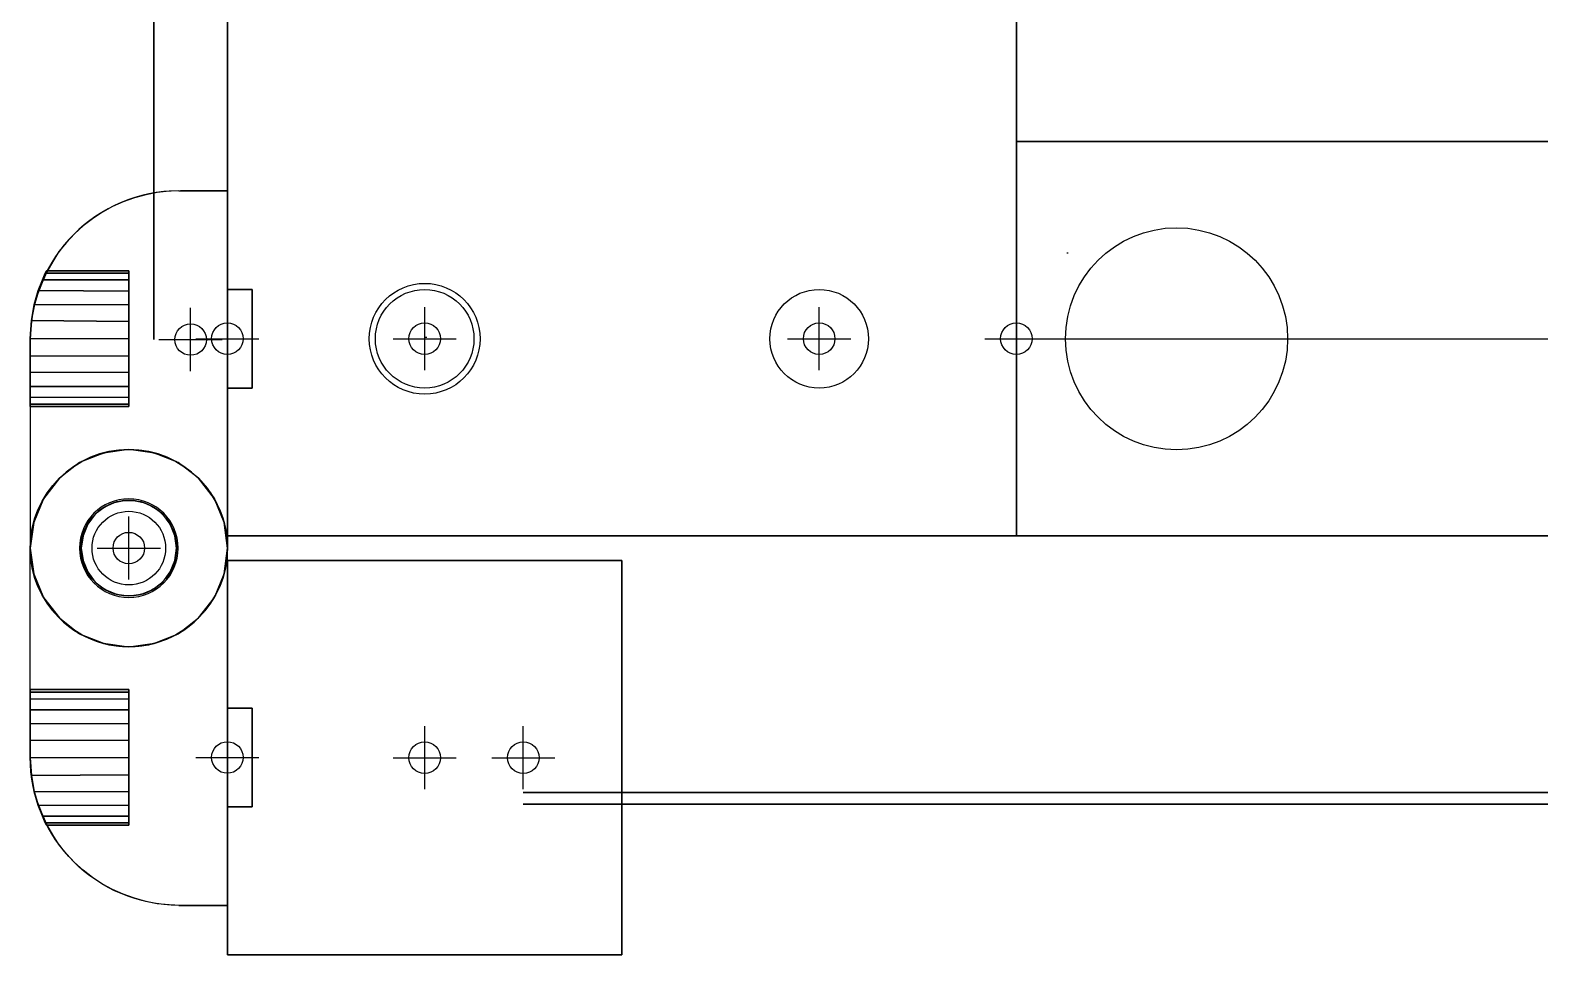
# Model space of a CAD drawing. Header units: inches. Extents: x -12.9 to 39.7, y -22.4 to 37.3.
# Drawn here: x -1 to 2.827, y -1.562 to 0.783 of the extents above; entities that cross this region are included whole.
import ezdxf

# ---------------------------------------------------------------- set-up
doc = ezdxf.new("R2010")
doc.units = ezdxf.units.IN
doc.header["$MEASUREMENT"] = 0
doc.header["$PDMODE"] = 34
doc.header["$PDSIZE"] = 0.08
for name, color, linetype in [('AQME Center Lines', 7, 'Continuous'), ('AQME Holes', 7, 'Continuous'), ('AQME Points', 7, 'Continuous'), ('AQME TSlots', 7, 'Continuous')]:
    doc.layers.add(name, color=color, linetype=linetype)

# ---------------------------------------------------------------- blocks, each defined once
blk = doc.blocks.new('AQME_7042_20120403175557')
at = {"layer": 'AQME Holes', "color": 4}
blk.add_circle((0, 0), 0.2815, dxfattribs=at)
blk = doc.blocks.new('AQME_7042_20120403175607')
at = {"layer": 'AQME Holes', "color": 4}
blk.add_circle((0, 0), 0.2815, dxfattribs=at)
blk = doc.blocks.new('AQME_1010_20120403175609', base_point=(0.5, 0.5))
for points in [[(0, 0), (1, 0), (1, 1), (0, 1)], [(1, 1), (0, 1), (0, 1, 36), (1, 1, 36)], [(0, 1), (0, 0), (0, 0, 36), (0, 1, 36)], [(0, 0, 36), (1, 0, 36), (1, 1, 36), (0, 1, 36)], [(1, 0), (1, 1), (1, 1, 36), (1, 0, 36)], [(0, 0), (1, 0), (1, 0, 36), (0, 0, 36)]]:
    blk.add_3dface(points)
at = {"layer": 'AQME Points', "color": 3}
blk.add_point((0.5, 0.5), dxfattribs=at)
at = {"layer": 'AQME Points', "color": 2}
blk.add_point((0.5, 0.5, 36), dxfattribs=at)
at = {"layer": 'AQME TSlots', "color": 1}
for p, q in [((0.5, 1), (0.5, 1, 36)), ((0, 0.5), (0, 0.5, 36)), ((1, 0.5), (1, 0.5, 36)), ((0.5, 0), (0.5, 0, 36))]:
    blk.add_line(p, q, dxfattribs=at)
at = {"extrusion": (0, 1, 0), "rotation": 179.9999999999998}
blk.add_blockref('AQME_7042_20120403175557', (-0.5, 35.594, 1), dxfattribs=at)
at = {"extrusion": (0, 1, 0)}
blk.add_blockref('AQME_7042_20120403175607', (-0.5, 0.406, 1), dxfattribs=at)
blk = doc.blocks.new('AQME_2066_20120404101900- 0')
at = {"extrusion": (0, 1, 0)}
for p, q in [((-0.375, 1.185, 0.123), (-0.375, 1.185)), ((-0.375, 1.185), (-0.125, 1.185)), ((-0.125, 1.185, -0.063), (0.125, 1.185, -0.063)), ((-0.125, 1.185), (-0.125, 1.185, -0.063)), ((0.002, 1.185, 0.5), (0.531, 1.185, 0.5)), ((0.125, 1.185, -0.063), (0.125, 1.185)), ((0.125, 1.185), (0.531, 1.185)), ((-0.375, -0.375, 0.123), (-0.375, -0.375)), ((-0.375, -0.375), (-0.125, -0.375)), ((-0.125, -0.375, -0.063), (0.125, -0.375, -0.063)), ((-0.125, -0.375), (-0.125, -0.375, -0.063)), ((0.002, -0.375, 0.5), (0.531, -0.375, 0.5)), ((0.125, -0.375, -0.063), (0.125, -0.375)), ((0.125, -0.375), (0.531, -0.375))]:
    blk.add_line(p, q, dxfattribs=at)
at = {"color": 1}
for centre in [(0, 1.56, -0.063), (0, 0, -0.063)]:
    blk.add_circle(centre, 0.1005, dxfattribs=at)
at = {"extrusion": (0, 1, 0)}
for radius in [0.25, 0.121]:
    blk.add_circle((-0.531, 0.25, 1.155), radius, dxfattribs=at)
at = {"color": 1, "extrusion": (0, 1, 0)}
for centre in [(-0.531, 0.25, 1.155), (-0.531, 0.25, -0.375)]:
    blk.add_circle(centre, 0.0933, dxfattribs=at)
at = {"extrusion": (0, -1, 0)}
for radius in [0.25, 0.121]:
    blk.add_circle((0.531, 0.25, -0.405), radius, dxfattribs=at)
at = {"extrusion": (0, 1, 0)}
for centre, radius, start, end in [((-0.002, 0.123, 1.185), 0.377, 0, 90), ((-0.531, 0.25, 1.185), 0.25, 90, 270), ((-0.002, 0.123, -0.375), 0.377, 0, 90), ((-0.531, 0.25, -0.375), 0.25, 90, 270)]:
    blk.add_arc(centre, radius, start, end, dxfattribs=at)
at = {"color": 2, "extrusion": (0, 1, 0)}
for p in [(0.531, 1.935, 0.25), (0.531, -0.375, 0.25)]:
    blk.add_point(p, dxfattribs=at)
at = {"color": 3}
for p in [(0, 1.56), (0, 0)]:
    blk.add_point(p, dxfattribs=at)
at = {"color": 3, "extrusion": (0, 1, 0)}
blk.add_point((0.531, 1.155, 0.25), dxfattribs=at)
at = {"color": 3, "extrusion": (0, -1, 0)}
blk.add_point((0.531, 0.405, 0.25), dxfattribs=at)
for points, invisible_edges in [([(0.564, 1.935, 0.002), (0.531, 1.935), (-0.375, 1.935), (-0.375, 1.935, 0.029)], 10), ([(0.683, 1.935, 0.051), (0.656, 1.935, 0.033), (-0.375, 1.935, 0.119), (-0.374, 1.935, 0.148)], 10), ([(0.656, 1.935, 0.033), (0.627, 1.935, 0.019), (-0.375, 1.935, 0.089), (-0.375, 1.935, 0.119)], 10), ([(0.627, 1.935, 0.019), (0.596, 1.935, 0.008), (-0.375, 1.935, 0.059), (-0.375, 1.935, 0.089)], 10), ([(0.596, 1.935, 0.008), (0.564, 1.935, 0.002), (-0.375, 1.935, 0.029), (-0.375, 1.935, 0.059)], 10), ([(0.708, 1.935, 0.073), (0.683, 1.935, 0.051), (-0.374, 1.935, 0.148), (-0.371, 1.935, 0.178)], 10), ([(0.729, 1.935, 0.097), (0.708, 1.935, 0.073), (-0.371, 1.935, 0.178), (-0.365, 1.935, 0.207)], 10), ([(0.748, 1.935, 0.125), (0.729, 1.935, 0.097), (-0.365, 1.935, 0.207), (-0.357, 1.935, 0.236)], 10), ([(0.762, 1.935, 0.154), (0.748, 1.935, 0.125), (-0.357, 1.935, 0.236), (-0.347, 1.935, 0.264)], 10), ([(0.772, 1.935, 0.185), (0.762, 1.935, 0.154), (-0.347, 1.935, 0.264), (-0.335, 1.935, 0.291)], 10), ([(0.779, 1.935, 0.217), (0.772, 1.935, 0.185), (-0.335, 1.935, 0.291), (-0.321, 1.935, 0.317)], 10), ([(0.781, 1.935, 0.25), (0.779, 1.935, 0.217), (-0.321, 1.935, 0.317), (-0.304, 1.935, 0.342)], 10), ([(0.779, 1.935, 0.282), (0.781, 1.935, 0.25), (-0.304, 1.935, 0.342), (-0.286, 1.935, 0.366)], 10), ([(0.772, 1.935, 0.314), (0.779, 1.935, 0.282), (-0.286, 1.935, 0.366), (-0.266, 1.935, 0.388)], 10), ([(0.762, 1.935, 0.345), (0.772, 1.935, 0.314), (-0.266, 1.935, 0.388), (-0.244, 1.935, 0.408)], 10), ([(0.748, 1.935, 0.375), (0.762, 1.935, 0.345), (-0.244, 1.935, 0.408), (-0.221, 1.935, 0.427)], 10), ([(0.729, 1.935, 0.402), (0.748, 1.935, 0.375), (-0.221, 1.935, 0.427), (-0.196, 1.935, 0.443)], 10), ([(0.708, 1.935, 0.426), (0.729, 1.935, 0.402), (-0.196, 1.935, 0.443), (-0.17, 1.935, 0.458)], 10), ([(0.683, 1.935, 0.448), (0.708, 1.935, 0.426), (-0.17, 1.935, 0.458), (-0.143, 1.935, 0.47)], 10), ([(0.656, 1.935, 0.466), (0.683, 1.935, 0.448), (-0.143, 1.935, 0.47), (-0.115, 1.935, 0.481)], 10), ([(0.125, 1.935), (0.125, 1.935, -0.063), (-0.125, 1.935, -0.063), (-0.125, 1.935)], 8), ([(0.627, 1.935, 0.48), (0.656, 1.935, 0.466), (-0.115, 1.935, 0.481), (-0.087, 1.935, 0.489)], 10), ([(0.596, 1.935, 0.491), (0.627, 1.935, 0.48), (-0.087, 1.935, 0.489), (-0.057, 1.935, 0.495)], 10), ([(0.564, 1.935, 0.497), (0.596, 1.935, 0.491), (-0.057, 1.935, 0.495), (-0.028, 1.935, 0.498)], 10), ([(0.531, 1.935, 0.5), (0.564, 1.935, 0.497), (-0.028, 1.935, 0.498), (0.002, 1.935, 0.5)], 10), ([(0.564, 1.185, 0.002), (0.531, 1.185), (-0.375, 1.185), (-0.375, 1.185, 0.029)], 10), ([(0.683, 1.185, 0.051), (0.656, 1.185, 0.033), (-0.375, 1.185, 0.119), (-0.374, 1.185, 0.148)], 10), ([(0.596, 1.185, 0.008), (0.564, 1.185, 0.002), (-0.375, 1.185, 0.029), (-0.375, 1.185, 0.059)], 10), ([(0.627, 1.185, 0.019), (0.596, 1.185, 0.008), (-0.375, 1.185, 0.059), (-0.375, 1.185, 0.089)], 10), ([(0.656, 1.185, 0.033), (0.627, 1.185, 0.019), (-0.375, 1.185, 0.089), (-0.375, 1.185, 0.119)], 10), ([(0.708, 1.185, 0.073), (0.683, 1.185, 0.051), (-0.374, 1.185, 0.148), (-0.371, 1.185, 0.178)], 10), ([(0.729, 1.185, 0.097), (0.708, 1.185, 0.073), (-0.371, 1.185, 0.178), (-0.365, 1.185, 0.207)], 10), ([(0.748, 1.185, 0.125), (0.729, 1.185, 0.097), (-0.365, 1.185, 0.207), (-0.357, 1.185, 0.236)], 10), ([(0.762, 1.185, 0.154), (0.748, 1.185, 0.125), (-0.357, 1.185, 0.236), (-0.347, 1.185, 0.264)], 10), ([(0.772, 1.185, 0.185), (0.762, 1.185, 0.154), (-0.347, 1.185, 0.264), (-0.335, 1.185, 0.291)], 10), ([(0.779, 1.185, 0.217), (0.772, 1.185, 0.185), (-0.335, 1.185, 0.291), (-0.321, 1.185, 0.317)], 10), ([(0.781, 1.185, 0.25), (0.779, 1.185, 0.217), (-0.321, 1.185, 0.317), (-0.304, 1.185, 0.342)], 10), ([(0.779, 1.185, 0.282), (0.781, 1.185, 0.25), (-0.304, 1.185, 0.342), (-0.286, 1.185, 0.366)], 10), ([(0.772, 1.185, 0.314), (0.779, 1.185, 0.282), (-0.286, 1.185, 0.366), (-0.266, 1.185, 0.388)], 10), ([(0.762, 1.185, 0.345), (0.772, 1.185, 0.314), (-0.266, 1.185, 0.388), (-0.244, 1.185, 0.408)], 10), ([(0.748, 1.185, 0.375), (0.762, 1.185, 0.345), (-0.244, 1.185, 0.408), (-0.221, 1.185, 0.427)], 10), ([(0.729, 1.185, 0.402), (0.748, 1.185, 0.375), (-0.221, 1.185, 0.427), (-0.196, 1.185, 0.443)], 10), ([(0.708, 1.185, 0.426), (0.729, 1.185, 0.402), (-0.196, 1.185, 0.443), (-0.17, 1.185, 0.458)], 10), ([(0.683, 1.185, 0.448), (0.708, 1.185, 0.426), (-0.17, 1.185, 0.458), (-0.143, 1.185, 0.47)], 10), ([(0.656, 1.185, 0.466), (0.683, 1.185, 0.448), (-0.143, 1.185, 0.47), (-0.115, 1.185, 0.481)], 10), ([(0.125, 1.185), (0.125, 1.185, -0.063), (-0.125, 1.185, -0.063), (-0.125, 1.185)], 8), ([(0.627, 1.185, 0.48), (0.656, 1.185, 0.466), (-0.115, 1.185, 0.481), (-0.087, 1.185, 0.489)], 10), ([(0.596, 1.185, 0.491), (0.627, 1.185, 0.48), (-0.087, 1.185, 0.489), (-0.057, 1.185, 0.495)], 10), ([(0.564, 1.185, 0.497), (0.596, 1.185, 0.491), (-0.057, 1.185, 0.495), (-0.028, 1.185, 0.498)], 10), ([(0.531, 1.185, 0.5), (0.564, 1.185, 0.497), (-0.028, 1.185, 0.498), (0.002, 1.185, 0.5)], 10), ([(0.29, 1.155, 0.185), (0.281, 1.155, 0.25), (0.41, 1.155, 0.25), (0.414, 1.155, 0.218)], 14), ([(0.281, 1.155, 0.25), (0.29, 1.155, 0.314), (0.414, 1.155, 0.281), (0.41, 1.155, 0.25)], 14), ([(0.29, 1.155, 0.314), (0.314, 1.155, 0.375), (0.426, 1.155, 0.31), (0.414, 1.155, 0.281)], 14), ([(0.314, 1.155, 0.125), (0.29, 1.155, 0.185), (0.414, 1.155, 0.218), (0.426, 1.155, 0.189)], 14), ([(0.314, 1.155, 0.375), (0.354, 1.155, 0.426), (0.445, 1.155, 0.335), (0.426, 1.155, 0.31)], 14), ([(0.354, 1.155, 0.073), (0.314, 1.155, 0.125), (0.426, 1.155, 0.189), (0.445, 1.155, 0.164)], 14), ([(0.354, 1.155, 0.426), (0.406, 1.155, 0.466), (0.47, 1.155, 0.354), (0.445, 1.155, 0.335)], 14), ([(0.406, 1.155, 0.033), (0.354, 1.155, 0.073), (0.445, 1.155, 0.164), (0.47, 1.155, 0.145)], 14), ([(0.406, 1.155, 0.466), (0.466, 1.155, 0.491), (0.5, 1.155, 0.366), (0.47, 1.155, 0.354)], 14), ([(0.466, 1.155, 0.008), (0.406, 1.155, 0.033), (0.47, 1.155, 0.145), (0.5, 1.155, 0.133)], 14), ([(0.531, 1.155), (0.466, 1.155, 0.008), (0.5, 1.155, 0.133), (0.531, 1.155, 0.129)], 14), ([(0.466, 1.155, 0.491), (0.531, 1.155, 0.5), (0.531, 1.155, 0.371), (0.5, 1.155, 0.366)], 14), ([(0.596, 1.155, 0.008), (0.531, 1.155), (0.531, 1.155, 0.129), (0.562, 1.155, 0.133)], 14), ([(0.531, 1.155, 0.5), (0.596, 1.155, 0.491), (0.562, 1.155, 0.366), (0.531, 1.155, 0.371)], 14), ([(0.596, 1.155, 0.491), (0.656, 1.155, 0.466), (0.591, 1.155, 0.354), (0.562, 1.155, 0.366)], 14), ([(0.656, 1.155, 0.033), (0.596, 1.155, 0.008), (0.562, 1.155, 0.133), (0.591, 1.155, 0.145)], 14), ([(0.656, 1.155, 0.466), (0.708, 1.155, 0.426), (0.617, 1.155, 0.335), (0.591, 1.155, 0.354)], 14), ([(0.708, 1.155, 0.073), (0.656, 1.155, 0.033), (0.591, 1.155, 0.145), (0.617, 1.155, 0.164)], 14), ([(0.708, 1.155, 0.426), (0.748, 1.155, 0.375), (0.636, 1.155, 0.31), (0.617, 1.155, 0.335)], 14), ([(0.748, 1.155, 0.125), (0.708, 1.155, 0.073), (0.617, 1.155, 0.164), (0.636, 1.155, 0.189)], 14), ([(0.748, 1.155, 0.375), (0.772, 1.155, 0.314), (0.648, 1.155, 0.281), (0.636, 1.155, 0.31)], 14), ([(0.772, 1.155, 0.185), (0.748, 1.155, 0.125), (0.636, 1.155, 0.189), (0.648, 1.155, 0.218)], 14), ([(0.781, 1.155, 0.25), (0.772, 1.155, 0.185), (0.648, 1.155, 0.218), (0.652, 1.155, 0.25)], 14), ([(0.772, 1.155, 0.314), (0.781, 1.155, 0.25), (0.652, 1.155, 0.25), (0.648, 1.155, 0.281)], 14), ([(0.41, 0.795, 0.25), (0.531, 0.795, 0.25), (0.531, 0.795, 0.25), (0.414, 0.795, 0.218)], 7), ([(0.414, 0.795, 0.281), (0.531, 0.795, 0.25), (0.531, 0.795, 0.25), (0.41, 0.795, 0.25)], 7), ([(0.414, 0.795, 0.218), (0.531, 0.795, 0.25), (0.531, 0.795, 0.25), (0.426, 0.795, 0.189)], 7), ([(0.426, 0.795, 0.31), (0.531, 0.795, 0.25), (0.531, 0.795, 0.25), (0.414, 0.795, 0.281)], 7), ([(0.426, 0.795, 0.189), (0.531, 0.795, 0.25), (0.531, 0.795, 0.25), (0.445, 0.795, 0.164)], 7), ([(0.445, 0.795, 0.335), (0.531, 0.795, 0.25), (0.531, 0.795, 0.25), (0.426, 0.795, 0.31)], 7), ([(0.445, 0.795, 0.164), (0.531, 0.795, 0.25), (0.531, 0.795, 0.25), (0.47, 0.795, 0.145)], 7), ([(0.47, 0.795, 0.354), (0.531, 0.795, 0.25), (0.531, 0.795, 0.25), (0.445, 0.795, 0.335)], 7), ([(0.47, 0.795, 0.145), (0.531, 0.795, 0.25), (0.531, 0.795, 0.25), (0.5, 0.795, 0.133)], 7), ([(0.5, 0.795, 0.366), (0.531, 0.795, 0.25), (0.531, 0.795, 0.25), (0.47, 0.795, 0.354)], 7), ([(0.5, 0.795, 0.133), (0.531, 0.795, 0.25), (0.531, 0.795, 0.25), (0.531, 0.795, 0.129)], 7), ([(0.531, 0.795, 0.371), (0.531, 0.795, 0.25), (0.531, 0.795, 0.25), (0.5, 0.795, 0.366)], 7), ([(0.648, 0.795, 0.218), (0.531, 0.795, 0.25), (0.531, 0.795, 0.25), (0.652, 0.795, 0.25)], 7), ([(0.636, 0.795, 0.189), (0.531, 0.795, 0.25), (0.531, 0.795, 0.25), (0.648, 0.795, 0.218)], 7), ([(0.617, 0.795, 0.164), (0.531, 0.795, 0.25), (0.531, 0.795, 0.25), (0.636, 0.795, 0.189)], 7), ([(0.591, 0.795, 0.145), (0.531, 0.795, 0.25), (0.531, 0.795, 0.25), (0.617, 0.795, 0.164)], 7), ([(0.562, 0.795, 0.133), (0.531, 0.795, 0.25), (0.531, 0.795, 0.25), (0.591, 0.795, 0.145)], 7), ([(0.591, 0.795, 0.354), (0.531, 0.795, 0.25), (0.531, 0.795, 0.25), (0.562, 0.795, 0.366)], 7), ([(0.617, 0.795, 0.335), (0.531, 0.795, 0.25), (0.531, 0.795, 0.25), (0.591, 0.795, 0.354)], 7), ([(0.636, 0.795, 0.31), (0.531, 0.795, 0.25), (0.531, 0.795, 0.25), (0.617, 0.795, 0.335)], 7), ([(0.648, 0.795, 0.281), (0.531, 0.795, 0.25), (0.531, 0.795, 0.25), (0.636, 0.795, 0.31)], 7), ([(0.652, 0.795, 0.25), (0.531, 0.795, 0.25), (0.531, 0.795, 0.25), (0.648, 0.795, 0.281)], 7), ([(0.531, 0.795, 0.129), (0.531, 0.795, 0.25), (0.531, 0.795, 0.25), (0.562, 0.795, 0.133)], 7), ([(0.562, 0.795, 0.366), (0.531, 0.795, 0.25), (0.531, 0.795, 0.25), (0.531, 0.795, 0.371)], 7), ([(0.414, 0.765, 0.281), (0.531, 0.765, 0.25), (0.531, 0.765, 0.25), (0.41, 0.765, 0.25)], 7), ([(0.41, 0.765, 0.25), (0.531, 0.765, 0.25), (0.531, 0.765, 0.25), (0.414, 0.765, 0.218)], 7), ([(0.426, 0.765, 0.31), (0.531, 0.765, 0.25), (0.531, 0.765, 0.25), (0.414, 0.765, 0.281)], 7), ([(0.414, 0.765, 0.218), (0.531, 0.765, 0.25), (0.531, 0.765, 0.25), (0.426, 0.765, 0.189)], 7), ([(0.445, 0.765, 0.335), (0.531, 0.765, 0.25), (0.531, 0.765, 0.25), (0.426, 0.765, 0.31)], 7), ([(0.426, 0.765, 0.189), (0.531, 0.765, 0.25), (0.531, 0.765, 0.25), (0.445, 0.765, 0.164)], 7), ([(0.47, 0.765, 0.354), (0.531, 0.765, 0.25), (0.531, 0.765, 0.25), (0.445, 0.765, 0.335)], 7), ([(0.445, 0.765, 0.164), (0.531, 0.765, 0.25), (0.531, 0.765, 0.25), (0.47, 0.765, 0.145)], 7), ([(0.5, 0.765, 0.366), (0.531, 0.765, 0.25), (0.531, 0.765, 0.25), (0.47, 0.765, 0.354)], 7), ([(0.47, 0.765, 0.145), (0.531, 0.765, 0.25), (0.531, 0.765, 0.25), (0.5, 0.765, 0.133)], 7), ([(0.531, 0.765, 0.371), (0.531, 0.765, 0.25), (0.531, 0.765, 0.25), (0.5, 0.765, 0.366)], 7), ([(0.5, 0.765, 0.133), (0.531, 0.765, 0.25), (0.531, 0.765, 0.25), (0.531, 0.765, 0.129)], 7), ([(0.652, 0.765, 0.25), (0.531, 0.765, 0.25), (0.531, 0.765, 0.25), (0.648, 0.765, 0.281)], 7), ([(0.591, 0.765, 0.354), (0.531, 0.765, 0.25), (0.531, 0.765, 0.25), (0.562, 0.765, 0.366)], 7), ([(0.617, 0.765, 0.335), (0.531, 0.765, 0.25), (0.531, 0.765, 0.25), (0.591, 0.765, 0.354)], 7), ([(0.636, 0.765, 0.31), (0.531, 0.765, 0.25), (0.531, 0.765, 0.25), (0.617, 0.765, 0.335)], 7), ([(0.648, 0.765, 0.281), (0.531, 0.765, 0.25), (0.531, 0.765, 0.25), (0.636, 0.765, 0.31)], 7), ([(0.591, 0.765, 0.145), (0.531, 0.765, 0.25), (0.531, 0.765, 0.25), (0.617, 0.765, 0.164)], 7), ([(0.562, 0.765, 0.133), (0.531, 0.765, 0.25), (0.531, 0.765, 0.25), (0.591, 0.765, 0.145)], 7), ([(0.636, 0.765, 0.189), (0.531, 0.765, 0.25), (0.531, 0.765, 0.25), (0.648, 0.765, 0.218)], 7), ([(0.617, 0.765, 0.164), (0.531, 0.765, 0.25), (0.531, 0.765, 0.25), (0.636, 0.765, 0.189)], 7), ([(0.648, 0.765, 0.218), (0.531, 0.765, 0.25), (0.531, 0.765, 0.25), (0.652, 0.765, 0.25)], 7), ([(0.562, 0.765, 0.366), (0.531, 0.765, 0.25), (0.531, 0.765, 0.25), (0.531, 0.765, 0.371)], 7), ([(0.531, 0.765, 0.129), (0.531, 0.765, 0.25), (0.531, 0.765, 0.25), (0.562, 0.765, 0.133)], 7), ([(0.281, 0.405, 0.25), (0.29, 0.405, 0.314), (0.414, 0.405, 0.281), (0.41, 0.405, 0.25)], 14), ([(0.29, 0.405, 0.185), (0.281, 0.405, 0.25), (0.41, 0.405, 0.25), (0.414, 0.405, 0.218)], 14), ([(0.29, 0.405, 0.314), (0.314, 0.405, 0.375), (0.426, 0.405, 0.31), (0.414, 0.405, 0.281)], 14), ([(0.314, 0.405, 0.125), (0.29, 0.405, 0.185), (0.414, 0.405, 0.218), (0.426, 0.405, 0.189)], 14), ([(0.314, 0.405, 0.375), (0.354, 0.405, 0.426), (0.445, 0.405, 0.335), (0.426, 0.405, 0.31)], 14), ([(0.354, 0.405, 0.073), (0.314, 0.405, 0.125), (0.426, 0.405, 0.189), (0.445, 0.405, 0.164)], 14), ([(0.354, 0.405, 0.426), (0.406, 0.405, 0.466), (0.47, 0.405, 0.354), (0.445, 0.405, 0.335)], 14), ([(0.406, 0.405, 0.033), (0.354, 0.405, 0.073), (0.445, 0.405, 0.164), (0.47, 0.405, 0.145)], 14), ([(0.406, 0.405, 0.466), (0.466, 0.405, 0.491), (0.5, 0.405, 0.366), (0.47, 0.405, 0.354)], 14), ([(0.466, 0.405, 0.008), (0.406, 0.405, 0.033), (0.47, 0.405, 0.145), (0.5, 0.405, 0.133)], 14), ([(0.531, 0.405), (0.466, 0.405, 0.008), (0.5, 0.405, 0.133), (0.531, 0.405, 0.129)], 14), ([(0.466, 0.405, 0.491), (0.531, 0.405, 0.5), (0.531, 0.405, 0.371), (0.5, 0.405, 0.366)], 14), ([(0.596, 0.405, 0.008), (0.531, 0.405), (0.531, 0.405, 0.129), (0.562, 0.405, 0.133)], 14), ([(0.531, 0.405, 0.5), (0.596, 0.405, 0.491), (0.562, 0.405, 0.366), (0.531, 0.405, 0.371)], 14), ([(0.596, 0.405, 0.491), (0.656, 0.405, 0.466), (0.591, 0.405, 0.354), (0.562, 0.405, 0.366)], 14), ([(0.656, 0.405, 0.033), (0.596, 0.405, 0.008), (0.562, 0.405, 0.133), (0.591, 0.405, 0.145)], 14), ([(0.656, 0.405, 0.466), (0.708, 0.405, 0.426), (0.617, 0.405, 0.335), (0.591, 0.405, 0.354)], 14), ([(0.708, 0.405, 0.073), (0.656, 0.405, 0.033), (0.591, 0.405, 0.145), (0.617, 0.405, 0.164)], 14), ([(0.708, 0.405, 0.426), (0.748, 0.405, 0.375), (0.636, 0.405, 0.31), (0.617, 0.405, 0.335)], 14), ([(0.748, 0.405, 0.125), (0.708, 0.405, 0.073), (0.617, 0.405, 0.164), (0.636, 0.405, 0.189)], 14), ([(0.748, 0.405, 0.375), (0.772, 0.405, 0.314), (0.648, 0.405, 0.281), (0.636, 0.405, 0.31)], 14), ([(0.772, 0.405, 0.185), (0.748, 0.405, 0.125), (0.636, 0.405, 0.189), (0.648, 0.405, 0.218)], 14), ([(0.772, 0.405, 0.314), (0.781, 0.405, 0.25), (0.652, 0.405, 0.25), (0.648, 0.405, 0.281)], 14), ([(0.781, 0.405, 0.25), (0.772, 0.405, 0.185), (0.648, 0.405, 0.218), (0.652, 0.405, 0.25)], 14), ([(0.564, 0.375, 0.002), (0.531, 0.375), (-0.375, 0.375), (-0.375, 0.375, 0.029)], 10), ([(0.656, 0.375, 0.033), (0.627, 0.375, 0.019), (-0.375, 0.375, 0.089), (-0.375, 0.375, 0.119)], 10), ([(0.683, 0.375, 0.051), (0.656, 0.375, 0.033), (-0.375, 0.375, 0.119), (-0.374, 0.375, 0.148)], 10), ([(0.627, 0.375, 0.019), (0.596, 0.375, 0.008), (-0.375, 0.375, 0.059), (-0.375, 0.375, 0.089)], 10), ([(0.596, 0.375, 0.008), (0.564, 0.375, 0.002), (-0.375, 0.375, 0.029), (-0.375, 0.375, 0.059)], 10), ([(0.708, 0.375, 0.073), (0.683, 0.375, 0.051), (-0.374, 0.375, 0.148), (-0.371, 0.375, 0.178)], 10), ([(0.729, 0.375, 0.097), (0.708, 0.375, 0.073), (-0.371, 0.375, 0.178), (-0.365, 0.375, 0.207)], 10), ([(0.748, 0.375, 0.125), (0.729, 0.375, 0.097), (-0.365, 0.375, 0.207), (-0.357, 0.375, 0.236)], 10), ([(0.762, 0.375, 0.154), (0.748, 0.375, 0.125), (-0.357, 0.375, 0.236), (-0.347, 0.375, 0.264)], 10), ([(0.772, 0.375, 0.185), (0.762, 0.375, 0.154), (-0.347, 0.375, 0.264), (-0.335, 0.375, 0.291)], 10), ([(0.779, 0.375, 0.217), (0.772, 0.375, 0.185), (-0.335, 0.375, 0.291), (-0.321, 0.375, 0.317)], 10), ([(0.781, 0.375, 0.25), (0.779, 0.375, 0.217), (-0.321, 0.375, 0.317), (-0.304, 0.375, 0.342)], 10), ([(0.779, 0.375, 0.282), (0.781, 0.375, 0.25), (-0.304, 0.375, 0.342), (-0.286, 0.375, 0.366)], 10), ([(0.772, 0.375, 0.314), (0.779, 0.375, 0.282), (-0.286, 0.375, 0.366), (-0.266, 0.375, 0.388)], 10), ([(0.762, 0.375, 0.345), (0.772, 0.375, 0.314), (-0.266, 0.375, 0.388), (-0.244, 0.375, 0.408)], 10), ([(0.748, 0.375, 0.375), (0.762, 0.375, 0.345), (-0.244, 0.375, 0.408), (-0.221, 0.375, 0.427)], 10), ([(0.729, 0.375, 0.402), (0.748, 0.375, 0.375), (-0.221, 0.375, 0.427), (-0.196, 0.375, 0.443)], 10), ([(0.708, 0.375, 0.426), (0.729, 0.375, 0.402), (-0.196, 0.375, 0.443), (-0.17, 0.375, 0.458)], 10), ([(0.683, 0.375, 0.448), (0.708, 0.375, 0.426), (-0.17, 0.375, 0.458), (-0.143, 0.375, 0.47)], 10), ([(0.656, 0.375, 0.466), (0.683, 0.375, 0.448), (-0.143, 0.375, 0.47), (-0.115, 0.375, 0.481)], 10), ([(0.125, 0.375), (0.125, 0.375, -0.063), (-0.125, 0.375, -0.063), (-0.125, 0.375)], 8), ([(0.627, 0.375, 0.48), (0.656, 0.375, 0.466), (-0.115, 0.375, 0.481), (-0.087, 0.375, 0.489)], 10), ([(0.596, 0.375, 0.491), (0.627, 0.375, 0.48), (-0.087, 0.375, 0.489), (-0.057, 0.375, 0.495)], 10), ([(0.564, 0.375, 0.497), (0.596, 0.375, 0.491), (-0.057, 0.375, 0.495), (-0.028, 0.375, 0.498)], 10), ([(0.531, 0.375, 0.5), (0.564, 0.375, 0.497), (-0.028, 0.375, 0.498), (0.002, 0.375, 0.5)], 10), ([(0.564, -0.375, 0.002), (0.531, -0.375), (-0.375, -0.375), (-0.375, -0.375, 0.029)], 10), ([(0.656, -0.375, 0.033), (0.627, -0.375, 0.019), (-0.375, -0.375, 0.089), (-0.375, -0.375, 0.119)], 10), ([(0.683, -0.375, 0.051), (0.656, -0.375, 0.033), (-0.375, -0.375, 0.119), (-0.374, -0.375, 0.148)], 10), ([(0.596, -0.375, 0.008), (0.564, -0.375, 0.002), (-0.375, -0.375, 0.029), (-0.375, -0.375, 0.059)], 10), ([(0.627, -0.375, 0.019), (0.596, -0.375, 0.008), (-0.375, -0.375, 0.059), (-0.375, -0.375, 0.089)], 10), ([(0.708, -0.375, 0.073), (0.683, -0.375, 0.051), (-0.374, -0.375, 0.148), (-0.371, -0.375, 0.178)], 10), ([(0.729, -0.375, 0.097), (0.708, -0.375, 0.073), (-0.371, -0.375, 0.178), (-0.365, -0.375, 0.207)], 10), ([(0.748, -0.375, 0.125), (0.729, -0.375, 0.097), (-0.365, -0.375, 0.207), (-0.357, -0.375, 0.236)], 10), ([(0.762, -0.375, 0.154), (0.748, -0.375, 0.125), (-0.357, -0.375, 0.236), (-0.347, -0.375, 0.264)], 10), ([(0.772, -0.375, 0.185), (0.762, -0.375, 0.154), (-0.347, -0.375, 0.264), (-0.335, -0.375, 0.291)], 10), ([(0.779, -0.375, 0.217), (0.772, -0.375, 0.185), (-0.335, -0.375, 0.291), (-0.321, -0.375, 0.317)], 10), ([(0.781, -0.375, 0.25), (0.779, -0.375, 0.217), (-0.321, -0.375, 0.317), (-0.304, -0.375, 0.342)], 10), ([(0.779, -0.375, 0.282), (0.781, -0.375, 0.25), (-0.304, -0.375, 0.342), (-0.286, -0.375, 0.366)], 10), ([(0.772, -0.375, 0.314), (0.779, -0.375, 0.282), (-0.286, -0.375, 0.366), (-0.266, -0.375, 0.388)], 10), ([(0.762, -0.375, 0.345), (0.772, -0.375, 0.314), (-0.266, -0.375, 0.388), (-0.244, -0.375, 0.408)], 10), ([(0.748, -0.375, 0.375), (0.762, -0.375, 0.345), (-0.244, -0.375, 0.408), (-0.221, -0.375, 0.427)], 10), ([(0.729, -0.375, 0.402), (0.748, -0.375, 0.375), (-0.221, -0.375, 0.427), (-0.196, -0.375, 0.443)], 10), ([(0.708, -0.375, 0.426), (0.729, -0.375, 0.402), (-0.196, -0.375, 0.443), (-0.17, -0.375, 0.458)], 10), ([(0.683, -0.375, 0.448), (0.708, -0.375, 0.426), (-0.17, -0.375, 0.458), (-0.143, -0.375, 0.47)], 10), ([(0.656, -0.375, 0.466), (0.683, -0.375, 0.448), (-0.143, -0.375, 0.47), (-0.115, -0.375, 0.481)], 10), ([(0.125, -0.375), (0.125, -0.375, -0.063), (-0.125, -0.375, -0.063), (-0.125, -0.375)], 8), ([(0.627, -0.375, 0.48), (0.656, -0.375, 0.466), (-0.115, -0.375, 0.481), (-0.087, -0.375, 0.489)], 10), ([(0.596, -0.375, 0.491), (0.627, -0.375, 0.48), (-0.087, -0.375, 0.489), (-0.057, -0.375, 0.495)], 10), ([(0.564, -0.375, 0.497), (0.596, -0.375, 0.491), (-0.057, -0.375, 0.495), (-0.028, -0.375, 0.498)], 10), ([(0.531, -0.375, 0.5), (0.564, -0.375, 0.497), (-0.028, -0.375, 0.498), (0.002, -0.375, 0.5)], 10)]:
    blk.add_3dface(points, dxfattribs=dict(invisible_edges=invisible_edges))
at = {"color": 1}
for points in [[(-0.087, 1.708, 0.49), (-0.046, 1.725, 0.497), (-0.044, 1.726, 0.25), (-0.086, 1.709, 0.25)], [(-0.046, 1.725, 0.497), (-0.001, 1.731, 0.5), (0, 1.732, 0.25), (-0.044, 1.726, 0.25)], [(0.043, 1.726, 0.5), (-0.001, 1.731, 0.5), (0, 1.732, 0.25), (0.044, 1.726, 0.25)], [(0.085, 1.709, 0.5), (0.043, 1.726, 0.5), (0.044, 1.726, 0.25), (0.086, 1.709, 0.25)], [(-0.122, 1.681, 0.48), (-0.087, 1.708, 0.49), (-0.086, 1.709, 0.25), (-0.121, 1.681, 0.25)], [(0.121, 1.682, 0.5), (0.085, 1.709, 0.5), (0.086, 1.709, 0.25), (0.121, 1.681, 0.25)], [(-0.166, 1.605, 0.462), (-0.149, 1.646, 0.469), (-0.149, 1.646, 0.25), (-0.166, 1.604, 0.25)], [(-0.149, 1.646, 0.469), (-0.122, 1.681, 0.48), (-0.121, 1.681, 0.25), (-0.149, 1.646, 0.25)], [(0.148, 1.646, 0.5), (0.121, 1.682, 0.5), (0.121, 1.681, 0.25), (0.149, 1.646, 0.25)], [(0.166, 1.605, 0.5), (0.148, 1.646, 0.5), (0.149, 1.646, 0.25), (0.166, 1.604, 0.25)], [(-0.172, 1.56, 0.459), (-0.166, 1.605, 0.462), (-0.166, 1.604, 0.25), (-0.172, 1.56, 0.25)], [(0.172, 1.56, 0.5), (0.166, 1.605, 0.5), (0.166, 1.604, 0.25), (0.172, 1.56, 0.25)], [(-0.166, 1.515, 0.462), (-0.172, 1.56, 0.459), (-0.172, 1.56, 0.25), (-0.166, 1.516, 0.25)], [(0.166, 1.515, 0.5), (0.172, 1.56, 0.5), (0.172, 1.56, 0.25), (0.166, 1.516, 0.25)], [(-0.149, 1.474, 0.469), (-0.166, 1.515, 0.462), (-0.166, 1.516, 0.25), (-0.149, 1.474, 0.25)], [(0.148, 1.474, 0.5), (0.166, 1.515, 0.5), (0.166, 1.516, 0.25), (0.149, 1.474, 0.25)], [(-0.122, 1.439, 0.48), (-0.149, 1.474, 0.469), (-0.149, 1.474, 0.25), (-0.121, 1.439, 0.25)], [(0.121, 1.438, 0.5), (0.148, 1.474, 0.5), (0.149, 1.474, 0.25), (0.121, 1.439, 0.25)], [(-0.087, 1.412, 0.49), (-0.122, 1.439, 0.48), (-0.121, 1.439, 0.25), (-0.086, 1.411, 0.25)], [(0.085, 1.411, 0.5), (0.121, 1.438, 0.5), (0.121, 1.439, 0.25), (0.086, 1.411, 0.25)], [(-0.046, 1.395, 0.497), (-0.087, 1.412, 0.49), (-0.086, 1.411, 0.25), (-0.044, 1.394, 0.25)], [(-0.001, 1.389, 0.5), (-0.046, 1.395, 0.497), (-0.044, 1.394, 0.25), (0, 1.388, 0.25)], [(-0.001, 1.389, 0.5), (0.043, 1.394, 0.5), (0.044, 1.394, 0.25), (0, 1.388, 0.25)], [(0.043, 1.394, 0.5), (0.085, 1.411, 0.5), (0.086, 1.411, 0.25), (0.044, 1.394, 0.25)], [(-0.087, 0.148, 0.49), (-0.046, 0.165, 0.497), (-0.044, 0.166, 0.25), (-0.086, 0.149, 0.25)], [(-0.046, 0.165, 0.497), (-0.001, 0.171, 0.5), (0, 0.172, 0.25), (-0.044, 0.166, 0.25)], [(0.043, 0.166, 0.5), (-0.001, 0.171, 0.5), (0, 0.172, 0.25), (0.044, 0.166, 0.25)], [(0.085, 0.149, 0.5), (0.043, 0.166, 0.5), (0.044, 0.166, 0.25), (0.086, 0.149, 0.25)], [(-0.149, 0.086, 0.469), (-0.122, 0.121, 0.48), (-0.121, 0.121, 0.25), (-0.149, 0.086, 0.25)], [(-0.122, 0.121, 0.48), (-0.087, 0.148, 0.49), (-0.086, 0.149, 0.25), (-0.121, 0.121, 0.25)], [(0.121, 0.122, 0.5), (0.085, 0.149, 0.5), (0.086, 0.149, 0.25), (0.121, 0.121, 0.25)], [(0.148, 0.086, 0.5), (0.121, 0.122, 0.5), (0.121, 0.121, 0.25), (0.149, 0.086, 0.25)], [(-0.166, 0.045, 0.462), (-0.149, 0.086, 0.469), (-0.149, 0.086, 0.25), (-0.166, 0.044, 0.25)], [(0.166, 0.045, 0.5), (0.148, 0.086, 0.5), (0.149, 0.086, 0.25), (0.166, 0.044, 0.25)], [(-0.172, 0, 0.459), (-0.166, 0.045, 0.462), (-0.166, 0.044, 0.25), (-0.172, 0, 0.25)], [(0.172, 0, 0.5), (0.166, 0.045, 0.5), (0.166, 0.044, 0.25), (0.172, 0, 0.25)], [(-0.166, -0.045, 0.462), (-0.172, 0, 0.459), (-0.172, 0, 0.25), (-0.166, -0.044, 0.25)], [(0.166, -0.045, 0.5), (0.172, 0, 0.5), (0.172, 0, 0.25), (0.166, -0.044, 0.25)], [(-0.149, -0.086, 0.469), (-0.166, -0.045, 0.462), (-0.166, -0.044, 0.25), (-0.149, -0.086, 0.25)], [(0.148, -0.086, 0.5), (0.166, -0.045, 0.5), (0.166, -0.044, 0.25), (0.149, -0.086, 0.25)], [(-0.122, -0.121, 0.48), (-0.149, -0.086, 0.469), (-0.149, -0.086, 0.25), (-0.121, -0.121, 0.25)], [(0.121, -0.122, 0.5), (0.148, -0.086, 0.5), (0.149, -0.086, 0.25), (0.121, -0.121, 0.25)], [(-0.087, -0.148, 0.49), (-0.122, -0.121, 0.48), (-0.121, -0.121, 0.25), (-0.086, -0.149, 0.25)], [(-0.046, -0.165, 0.497), (-0.087, -0.148, 0.49), (-0.086, -0.149, 0.25), (-0.044, -0.166, 0.25)], [(0.043, -0.166, 0.5), (0.085, -0.149, 0.5), (0.086, -0.149, 0.25), (0.044, -0.166, 0.25)], [(0.085, -0.149, 0.5), (0.121, -0.122, 0.5), (0.121, -0.121, 0.25), (0.086, -0.149, 0.25)], [(-0.001, -0.171, 0.5), (-0.046, -0.165, 0.497), (-0.044, -0.166, 0.25), (0, -0.172, 0.25)], [(-0.001, -0.171, 0.5), (0.043, -0.166, 0.5), (0.044, -0.166, 0.25), (0, -0.172, 0.25)]]:
    blk.add_3dface(points, dxfattribs=at)
blk = doc.blocks.new('AQME_2066_20120404101901- 1')
at = {"extrusion": (0, -1, 0)}
for p, q in [((0.937, 1.155), (0.531, 1.155)), ((1.06, 1.155, 0.5), (0.531, 1.155, 0.5)), ((0.937, 1.155, -0.063), (0.937, 1.155)), ((1.187, 1.155, -0.063), (0.937, 1.155, -0.063)), ((1.187, 1.155), (1.187, 1.155, -0.063)), ((1.437, 1.155), (1.187, 1.155)), ((1.437, 1.155, 0.123), (1.437, 1.155))]:
    blk.add_line(p, q, dxfattribs=at)
at = {"color": 1, "extrusion": (0, -1, 0)}
blk.add_circle((0.531, 0.25, -1.155), 0.125, dxfattribs=at)
at = {"color": 1}
blk.add_circle((1.062, 0.78, -0.063), 0.1005, dxfattribs=at)
at = {"extrusion": (0, -1, 0)}
for centre, radius, start, end in [((0.531, 0.25, -1.155), 0.25, 90, 270), ((1.06, 0.123, -1.155), 0.377, 0, 90)]:
    blk.add_arc(centre, radius, start, end, dxfattribs=at)
at = {"color": 2, "extrusion": (0, -1, 0)}
for p in [(0.531, 1.155, 0.25), (0.531, 0.405, 0.25)]:
    blk.add_point(p, dxfattribs=at)
at = {"color": 3}
blk.add_point((1.062, 0.78), dxfattribs=at)
for points, invisible_edges in [([(0.281, 1.155, 0.25), (0.283, 1.155, 0.217), (1.383, 1.155, 0.317), (1.366, 1.155, 0.342)], 10), ([(0.283, 1.155, 0.282), (0.281, 1.155, 0.25), (1.366, 1.155, 0.342), (1.348, 1.155, 0.366)], 10), ([(0.283, 1.155, 0.217), (0.29, 1.155, 0.185), (1.397, 1.155, 0.291), (1.383, 1.155, 0.317)], 10), ([(0.29, 1.155, 0.314), (0.283, 1.155, 0.282), (1.348, 1.155, 0.366), (1.328, 1.155, 0.388)], 10), ([(0.29, 1.155, 0.185), (0.3, 1.155, 0.154), (1.409, 1.155, 0.264), (1.397, 1.155, 0.291)], 10), ([(0.3, 1.155, 0.345), (0.29, 1.155, 0.314), (1.328, 1.155, 0.388), (1.306, 1.155, 0.408)], 10), ([(0.3, 1.155, 0.154), (0.314, 1.155, 0.125), (1.419, 1.155, 0.236), (1.409, 1.155, 0.264)], 10), ([(0.314, 1.155, 0.375), (0.3, 1.155, 0.345), (1.306, 1.155, 0.408), (1.283, 1.155, 0.427)], 10), ([(0.314, 1.155, 0.125), (0.333, 1.155, 0.097), (1.427, 1.155, 0.207), (1.419, 1.155, 0.236)], 10), ([(0.333, 1.155, 0.402), (0.314, 1.155, 0.375), (1.283, 1.155, 0.427), (1.258, 1.155, 0.443)], 10), ([(0.333, 1.155, 0.097), (0.354, 1.155, 0.073), (1.433, 1.155, 0.178), (1.427, 1.155, 0.207)], 10), ([(0.354, 1.155, 0.426), (0.333, 1.155, 0.402), (1.258, 1.155, 0.443), (1.232, 1.155, 0.458)], 10), ([(0.354, 1.155, 0.073), (0.379, 1.155, 0.051), (1.436, 1.155, 0.148), (1.433, 1.155, 0.178)], 10), ([(0.379, 1.155, 0.448), (0.354, 1.155, 0.426), (1.232, 1.155, 0.458), (1.205, 1.155, 0.47)], 10), ([(0.379, 1.155, 0.051), (0.406, 1.155, 0.033), (1.437, 1.155, 0.119), (1.436, 1.155, 0.148)], 10), ([(0.406, 1.155, 0.466), (0.379, 1.155, 0.448), (1.205, 1.155, 0.47), (1.177, 1.155, 0.481)], 10), ([(0.406, 1.155, 0.033), (0.435, 1.155, 0.019), (1.437, 1.155, 0.089), (1.437, 1.155, 0.119)], 10), ([(0.435, 1.155, 0.48), (0.406, 1.155, 0.466), (1.177, 1.155, 0.481), (1.149, 1.155, 0.489)], 10), ([(0.435, 1.155, 0.019), (0.466, 1.155, 0.008), (1.437, 1.155, 0.059), (1.437, 1.155, 0.089)], 10), ([(0.466, 1.155, 0.491), (0.435, 1.155, 0.48), (1.149, 1.155, 0.489), (1.119, 1.155, 0.495)], 10), ([(0.466, 1.155, 0.008), (0.498, 1.155, 0.002), (1.437, 1.155, 0.029), (1.437, 1.155, 0.059)], 10), ([(0.498, 1.155, 0.497), (0.466, 1.155, 0.491), (1.119, 1.155, 0.495), (1.09, 1.155, 0.498)], 10), ([(0.498, 1.155, 0.002), (0.531, 1.155), (1.437, 1.155), (1.437, 1.155, 0.029)], 10), ([(0.531, 1.155, 0.5), (0.498, 1.155, 0.497), (1.09, 1.155, 0.498), (1.06, 1.155, 0.5)], 10), ([(0.937, 1.155), (0.937, 1.155, -0.063), (1.187, 1.155, -0.063), (1.187, 1.155)], 8), ([(0.281, 0.405, 0.25), (0.283, 0.405, 0.217), (1.383, 0.405, 0.317), (1.366, 0.405, 0.342)], 10), ([(0.283, 0.405, 0.282), (0.281, 0.405, 0.25), (1.366, 0.405, 0.342), (1.348, 0.405, 0.366)], 10), ([(0.283, 0.405, 0.217), (0.29, 0.405, 0.185), (1.397, 0.405, 0.291), (1.383, 0.405, 0.317)], 10), ([(0.29, 0.405, 0.314), (0.283, 0.405, 0.282), (1.348, 0.405, 0.366), (1.328, 0.405, 0.388)], 10), ([(0.29, 0.405, 0.185), (0.3, 0.405, 0.154), (1.409, 0.405, 0.264), (1.397, 0.405, 0.291)], 10), ([(0.3, 0.405, 0.345), (0.29, 0.405, 0.314), (1.328, 0.405, 0.388), (1.306, 0.405, 0.408)], 10), ([(0.3, 0.405, 0.154), (0.314, 0.405, 0.125), (1.419, 0.405, 0.236), (1.409, 0.405, 0.264)], 10), ([(0.314, 0.405, 0.375), (0.3, 0.405, 0.345), (1.306, 0.405, 0.408), (1.283, 0.405, 0.427)], 10), ([(0.314, 0.405, 0.125), (0.333, 0.405, 0.097), (1.427, 0.405, 0.207), (1.419, 0.405, 0.236)], 10), ([(0.333, 0.405, 0.402), (0.314, 0.405, 0.375), (1.283, 0.405, 0.427), (1.258, 0.405, 0.443)], 10), ([(0.333, 0.405, 0.097), (0.354, 0.405, 0.073), (1.433, 0.405, 0.178), (1.427, 0.405, 0.207)], 10), ([(0.354, 0.405, 0.426), (0.333, 0.405, 0.402), (1.258, 0.405, 0.443), (1.232, 0.405, 0.458)], 10), ([(0.354, 0.405, 0.073), (0.379, 0.405, 0.051), (1.436, 0.405, 0.148), (1.433, 0.405, 0.178)], 10), ([(0.379, 0.405, 0.448), (0.354, 0.405, 0.426), (1.232, 0.405, 0.458), (1.205, 0.405, 0.47)], 10), ([(0.379, 0.405, 0.051), (0.406, 0.405, 0.033), (1.437, 0.405, 0.119), (1.436, 0.405, 0.148)], 10), ([(0.406, 0.405, 0.466), (0.379, 0.405, 0.448), (1.205, 0.405, 0.47), (1.177, 0.405, 0.481)], 10), ([(0.406, 0.405, 0.033), (0.435, 0.405, 0.019), (1.437, 0.405, 0.089), (1.437, 0.405, 0.119)], 10), ([(0.435, 0.405, 0.48), (0.406, 0.405, 0.466), (1.177, 0.405, 0.481), (1.149, 0.405, 0.489)], 10), ([(0.435, 0.405, 0.019), (0.466, 0.405, 0.008), (1.437, 0.405, 0.059), (1.437, 0.405, 0.089)], 10), ([(0.466, 0.405, 0.491), (0.435, 0.405, 0.48), (1.149, 0.405, 0.489), (1.119, 0.405, 0.495)], 10), ([(0.466, 0.405, 0.008), (0.498, 0.405, 0.002), (1.437, 0.405, 0.029), (1.437, 0.405, 0.059)], 10), ([(0.498, 0.405, 0.497), (0.466, 0.405, 0.491), (1.119, 0.405, 0.495), (1.09, 0.405, 0.498)], 10), ([(0.498, 0.405, 0.002), (0.531, 0.405), (1.437, 0.405), (1.437, 0.405, 0.029)], 10), ([(0.531, 0.405, 0.5), (0.498, 0.405, 0.497), (1.09, 0.405, 0.498), (1.06, 0.405, 0.5)], 10), ([(0.937, 0.405), (0.937, 0.405, -0.063), (1.187, 0.405, -0.063), (1.187, 0.405)], 8)]:
    blk.add_3dface(points, dxfattribs=dict(invisible_edges=invisible_edges))
at = {"color": 1}
for points in [[(0.977, 0.929, 0.5), (0.941, 0.902, 0.5), (0.941, 0.901, 0.25), (0.976, 0.929, 0.25)], [(1.019, 0.946, 0.5), (0.977, 0.929, 0.5), (0.976, 0.929, 0.25), (1.018, 0.946, 0.25)], [(1.063, 0.951, 0.5), (1.019, 0.946, 0.5), (1.018, 0.946, 0.25), (1.062, 0.952, 0.25)], [(1.063, 0.951, 0.5), (1.108, 0.945, 0.497), (1.106, 0.946, 0.25), (1.062, 0.952, 0.25)], [(1.108, 0.945, 0.497), (1.149, 0.928, 0.49), (1.148, 0.929, 0.25), (1.106, 0.946, 0.25)], [(1.149, 0.928, 0.49), (1.184, 0.901, 0.48), (1.183, 0.901, 0.25), (1.148, 0.929, 0.25)], [(0.941, 0.902, 0.5), (0.914, 0.866, 0.5), (0.913, 0.866, 0.25), (0.941, 0.901, 0.25)], [(1.184, 0.901, 0.48), (1.211, 0.866, 0.469), (1.211, 0.866, 0.25), (1.183, 0.901, 0.25)], [(0.914, 0.866, 0.5), (0.896, 0.825, 0.5), (0.896, 0.824, 0.25), (0.913, 0.866, 0.25)], [(1.211, 0.866, 0.469), (1.228, 0.825, 0.462), (1.228, 0.824, 0.25), (1.211, 0.866, 0.25)], [(0.896, 0.825, 0.5), (0.89, 0.78, 0.5), (0.89, 0.78, 0.25), (0.896, 0.824, 0.25)], [(1.228, 0.825, 0.462), (1.234, 0.78, 0.459), (1.234, 0.78, 0.25), (1.228, 0.824, 0.25)], [(0.89, 0.78, 0.5), (0.896, 0.735, 0.5), (0.896, 0.736, 0.25), (0.89, 0.78, 0.25)], [(1.234, 0.78, 0.459), (1.228, 0.735, 0.462), (1.228, 0.736, 0.25), (1.234, 0.78, 0.25)], [(0.896, 0.735, 0.5), (0.914, 0.694, 0.5), (0.913, 0.694, 0.25), (0.896, 0.736, 0.25)], [(1.228, 0.735, 0.462), (1.211, 0.694, 0.469), (1.211, 0.694, 0.25), (1.228, 0.736, 0.25)], [(0.914, 0.694, 0.5), (0.941, 0.658, 0.5), (0.941, 0.659, 0.25), (0.913, 0.694, 0.25)], [(1.211, 0.694, 0.469), (1.184, 0.659, 0.48), (1.183, 0.659, 0.25), (1.211, 0.694, 0.25)], [(0.941, 0.658, 0.5), (0.977, 0.631, 0.5), (0.976, 0.631, 0.25), (0.941, 0.659, 0.25)], [(1.184, 0.659, 0.48), (1.149, 0.632, 0.49), (1.148, 0.631, 0.25), (1.183, 0.659, 0.25)], [(0.977, 0.631, 0.5), (1.019, 0.614, 0.5), (1.018, 0.614, 0.25), (0.976, 0.631, 0.25)], [(1.019, 0.614, 0.5), (1.063, 0.609, 0.5), (1.062, 0.608, 0.25), (1.018, 0.614, 0.25)], [(1.108, 0.615, 0.497), (1.063, 0.609, 0.5), (1.062, 0.608, 0.25), (1.106, 0.614, 0.25)], [(1.149, 0.632, 0.49), (1.108, 0.615, 0.497), (1.106, 0.614, 0.25), (1.148, 0.631, 0.25)]]:
    blk.add_3dface(points, dxfattribs=at)
blk = doc.blocks.new('AQME_2066_20120404101901')
for name in ['AQME_2066_20120404101900- 0', 'AQME_2066_20120404101901- 1']:
    blk.add_blockref(name, (0, 0))
blk = doc.blocks.new('AQME_1010_20120404102213', base_point=(0.5, 0.5))
for points in [[(0, 0), (1, 0), (1, 1), (0, 1)], [(1, 1), (0, 1), (0, 1, 24), (1, 1, 24)], [(0, 1), (0, 0), (0, 0, 24), (0, 1, 24)], [(0, 0, 24), (1, 0, 24), (1, 1, 24), (0, 1, 24)], [(1, 0), (1, 1), (1, 1, 24), (1, 0, 24)], [(0, 0), (1, 0), (1, 0, 24), (0, 0, 24)]]:
    blk.add_3dface(points)
at = {"layer": 'AQME Points', "color": 3}
blk.add_point((0.5, 0.5), dxfattribs=at)
at = {"layer": 'AQME Points', "color": 2}
blk.add_point((0.5, 0.5, 24), dxfattribs=at)
at = {"layer": 'AQME TSlots', "color": 1}
for p, q in [((0.5, 1), (0.5, 1, 24)), ((0, 0.5), (0, 0.5, 24)), ((1, 0.5), (1, 0.5, 24)), ((0.5, 0), (0.5, 0, 24))]:
    blk.add_line(p, q, dxfattribs=at)
blk = doc.blocks.new('AQME_1010_20120404102254', base_point=(0.5, 0.5))
for points in [[(0, 0), (1, 0), (1, 1), (0, 1)], [(1, 1), (0, 1), (0, 1, 36), (1, 1, 36)], [(0, 1), (0, 0), (0, 0, 36), (0, 1, 36)], [(0, 0, 36), (1, 0, 36), (1, 1, 36), (0, 1, 36)], [(1, 0), (1, 1), (1, 1, 36), (1, 0, 36)], [(0, 0), (1, 0), (1, 0, 36), (0, 0, 36)]]:
    blk.add_3dface(points)
at = {"layer": 'AQME Points', "color": 3}
blk.add_point((0.5, 0.5), dxfattribs=at)
at = {"layer": 'AQME Points', "color": 2}
blk.add_point((0.5, 0.5, 36), dxfattribs=at)
at = {"layer": 'AQME TSlots', "color": 1}
for p, q in [((0.5, 1), (0.5, 1, 36)), ((0, 0.5), (0, 0.5, 36)), ((1, 0.5), (1, 0.5, 36)), ((0.5, 0), (0.5, 0, 36))]:
    blk.add_line(p, q, dxfattribs=at)
blk = doc.blocks.new('AQME_7507_20120404113415')
at = {"color": 1}
blk.add_circle((0, 0.5), 0.1405, dxfattribs=at)
at = {"layer": 'AQME Points', "color": 3}
for p in [(0, 0), (0, 0, 0.177)]:
    blk.add_point(p, dxfattribs=at)
blk = doc.blocks.new('AQME_2614-S_20120404113505', base_point=(0, 0, 0.0885))
h = blk.add_hatch()
h.set_pattern_fill('AR-SAND', color=8, scale=2, style=0)
h.paths.add_polyline_path([(0, 0), (0, -28), (40, -28), (40, 0)])
at = {"color": 1}
for p, q in [((0, 0), (0, -28)), ((0, -28), (40, -28))]:
    blk.add_line(p, q, dxfattribs=at)
at = {"invisible_edges": 15}
for points in [[(0, 0, 0.177), (0, -28, 0.177), (40, -28, 0.177), (40, 0, 0.177)], [(0, 0), (0, -28), (40, -28), (40, 0)]]:
    blk.add_3dface(points, dxfattribs=at)
at = {"rotation": 270}
blk.add_blockref('AQME_7507_20120404113415', (0, -27.5), dxfattribs=at)
blk = doc.blocks.new('AQME_2454_20110915165342', base_point=(0, 0, 0.0935))
at = {"color": 1}
for p, q in [((0, 0), (0, -12)), ((26, 0), (0, 0)), ((0, -12), (26, -12))]:
    blk.add_line(p, q, dxfattribs=at)
at = {"invisible_edges": 15}
blk.add_3dface([(0, 0), (0, -12), (26, -12), (26, 0)], dxfattribs=at)
at = {"layer": 'AQME Points', "color": 3}
blk.add_point((0, 0, 0.0935), dxfattribs=at)
blk = doc.blocks.new('AQME_2020_20120404133033', base_point=(0.5, 0.5))
at = {"color": 4}
for centre in [(0.5, 1.5, 60), (1.5, 1.5, 60), (0.5, 0.5, 60), (1.5, 0.5, 60)]:
    blk.add_circle(centre, 0.125, dxfattribs=at)
for points in [[(0, 0), (2, 0), (2, 2), (0, 2)], [(2, 2), (0, 2), (0, 2, 60), (2, 2, 60)], [(0, 2), (0, 0), (0, 0, 60), (0, 2, 60)], [(0, 0, 60), (2, 0, 60), (2, 2, 60), (0, 2, 60)], [(2, 0), (2, 2), (2, 2, 60), (2, 0, 60)], [(0, 0), (2, 0), (2, 0, 60), (0, 0, 60)]]:
    blk.add_3dface(points)
at = {"layer": 'AQME Center Lines', "color": 6}
for p, q in [((1, 2), (1, 2, 60)), ((0, 1), (0, 1, 60)), ((2, 1), (2, 1, 60)), ((1, 0), (1, 0, 60))]:
    blk.add_line(p, q, dxfattribs=at)
at = {"layer": 'AQME Points', "color": 3}
for p in [(0.5, 1.5), (1.5, 1.5), (0.5, 0.5), (1.5, 0.5)]:
    blk.add_point(p, dxfattribs=at)
at = {"layer": 'AQME Points', "color": 2}
for p in [(0.5, 1.5, 60), (1.5, 1.5, 60), (0.5, 0.5, 60), (1.5, 0.5, 60)]:
    blk.add_point(p, dxfattribs=at)
at = {"layer": 'AQME TSlots', "color": 1}
for p, q in [((0.5, 2), (0.5, 2, 60)), ((1.5, 2), (1.5, 2, 60)), ((0, 1.5), (0, 1.5, 60)), ((2, 1.5), (2, 1.5, 60)), ((0, 0.5), (0, 0.5, 60)), ((2, 0.5), (2, 0.5, 60)), ((0.5, 0), (0.5, 0, 60)), ((1.5, 0), (1.5, 0, 60))]:
    blk.add_line(p, q, dxfattribs=at)
blk = doc.blocks.new('AQME_2614-S_20120430154721', base_point=(0, 0, 0.0885))
h = blk.add_hatch()
h.set_pattern_fill('AR-SAND', color=8, scale=2, style=0)
h.paths.add_polyline_path([(0, 0), (0, -34.5), (38.5, -34.5), (38.5, 0)])
at = {"color": 1}
for p, q in [((0, 0), (0, -34.5)), ((38.5, 0), (0, 0)), ((0, -34.5), (38.5, -34.5))]:
    blk.add_line(p, q, dxfattribs=at)
at = {"invisible_edges": 15}
blk.add_3dface([(0, 0), (0, -34.5), (38.5, -34.5), (38.5, 0)], dxfattribs=at)
at = {"layer": 'AQME Points', "color": 3}
blk.add_point((0, 0, 0.0885), dxfattribs=at)
blk = doc.blocks.new('AQME_2613-S_20120430174626', base_point=(0, 0, 0.118))
h = blk.add_hatch()
h.set_pattern_fill('AR-SAND', color=8, scale=2, style=0)
h.paths.add_polyline_path([(0, 0), (0, -22.5), (38.5, -22.5), (38.5, 0)])
at = {"color": 1}
for p, q in [((0, 0), (0, -22.5)), ((38.5, 0), (0, 0)), ((0, -22.5), (38.5, -22.5))]:
    blk.add_line(p, q, dxfattribs=at)
at = {"invisible_edges": 15}
blk.add_3dface([(0, 0), (0, -22.5), (38.5, -22.5), (38.5, 0)], dxfattribs=at)
at = {"layer": 'AQME Points', "color": 3}
blk.add_point((0, 0, 0.118), dxfattribs=at)

msp = doc.modelspace()

# ---------------------------------------------------------------- block references
for name, p in [('AQME_2614-S_20120404113505', (-0.5, 27.5, 60.0885)), ('AQME_2020_20120404133033', (0, 0)), ('AQME_1010_20120404102213', (0, -1.0625, 36)), ('AQME_1010_20120404102254', (0, -1.0625))]:
    msp.add_blockref(name, p)
at = {"extrusion": (1, 0, -1.83691e-16)}
msp.add_blockref('AQME_2454_20110915165342', (-0.002, 12.625, -0.5935), dxfattribs=at)
at = {"extrusion": (1, 0, 0)}
for p in [(0, 0.5, 1.5), (0, 59.5, 1.5)]:
    msp.add_blockref('AQME_1010_20120403175609', p, dxfattribs=at)
at = {"extrusion": (-1, -7.10543e-15, -2.52435e-29), "rotation": 359.9999999999996}
for p in [(0, 57, 0.5), (0, 37, 0.5), (0, 33, 0.5), (0, 1, 0.5), (0, 19, 0.5), (0, 43, 0.5)]:
    msp.add_blockref('AQME_2066_20120404101901', p, dxfattribs=at)
at = {"extrusion": (0, 1, -5.32907e-15), "rotation": 180}
for name, p in [('AQME_2614-S_20120430154721', (-0.25, 0.75, -1.0625)), ('AQME_2613-S_20120430174626', (-0.25, 36.75, -1.0625))]:
    msp.add_blockref(name, p, dxfattribs=at)

doc.saveas('drawing.dxf')
